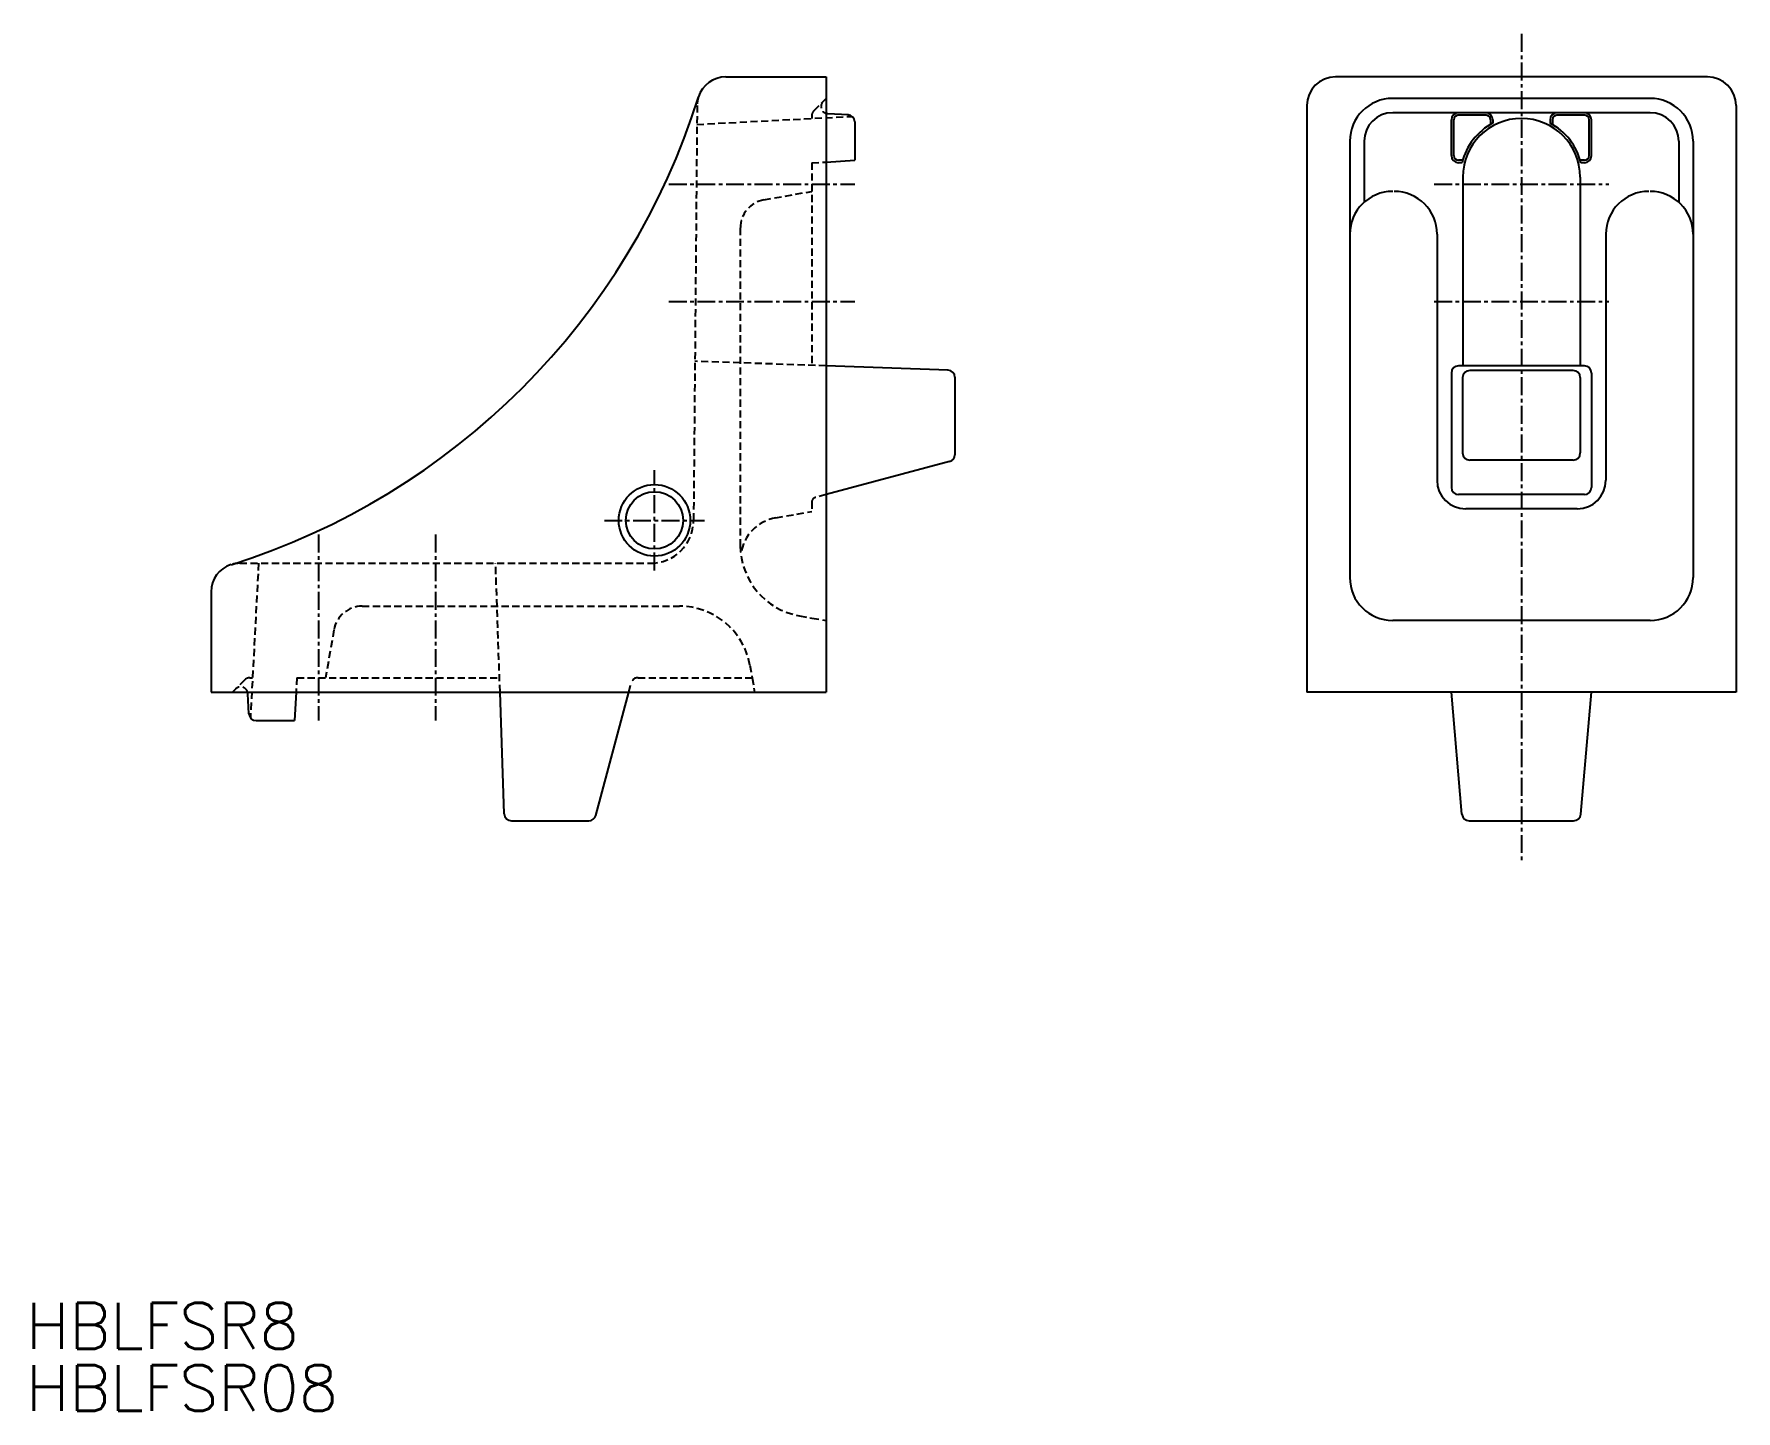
# Model space of a CAD drawing. Extents: x -18 to 101, y -27 to 70.
import ezdxf

# ---------------------------------------------------------------- set-up
doc = ezdxf.new("R2010")
doc.units = 0
doc.linetypes.add('CENTER', pattern=[2, 1.25, -0.25, 0.25, -0.25])
doc.linetypes.add('DASHED', pattern=[0.75, 0.5, -0.25])
doc.layers.get('0').update_dxf_attribs({"linetype": 'CONTINUOUS'})
doc.layers.add('CENTER', color=1, linetype='CENTER')
doc.styles.get("Standard").update_dxf_attribs({"font": 'txt.shx', "bigfont": 'extfont2.shx'})

msp = doc.modelspace()

# ---------------------------------------------------------------- linework, layer by layer
at = {"color": 7, "linetype": 'CONTINUOUS'}
for p, q in [((30.58, 66.72), (37.6, 66.72)), ((37.6, 66.72), (37.6, 23.72)), ((99.21, 66.72), (73.21, 66.72)), ((71.21, 64.72), (71.21, 23.72)), ((95.21, 65.22), (77.21, 65.22)), ((101.21, 64.72), (101.21, 23.72)), ((39.13, 64.07), (37.71, 64.15)), ((39.6, 63.57), (39.6, 60.89)), ((95.21, 64.22), (77.21, 64.22)), ((81.31, 61.22), (81.31, 63.72)), ((81.48, 61.22), (81.48, 63.72)), ((83.76, 64.04), (81.75, 64.04)), ((84.04, 63.72), (84.04, 63.39)), ((84.21, 63.72), (84.21, 63.49)), ((88.21, 63.72), (88.21, 63.49)), ((88.38, 63.72), (88.38, 63.39)), ((90.66, 64.04), (88.65, 64.04)), ((90.94, 61.22), (90.94, 63.72)), ((91.11, 61.22), (91.11, 63.72)), ((74.21, 62.22), (74.21, 31.72)), ((75.21, 62.22), (75.21, 57.95)), ((97.21, 62.22), (97.21, 57.95)), ((98.21, 62.22), (98.21, 31.72)), ((37.6, 60.77), (39.6, 60.89)), ((82.1, 60.89), (81.81, 60.89)), ((82.06, 60.72), (81.81, 60.72)), ((90.61, 60.89), (90.31, 60.89)), ((90.61, 60.72), (90.36, 60.72)), ((82.11, 59.72), (82.11, 46.52)), ((90.31, 59.72), (90.31, 46.52)), ((80.31, 55.72), (80.31, 38.52)), ((92.11, 55.72), (92.11, 38.52)), ((46.12, 46.22), (37.6, 46.52)), ((90.61, 46.52), (81.81, 46.52)), ((46.6, 45.72), (46.6, 40.31)), ((81.31, 46.02), (81.31, 38.02)), ((82.1, 45.7), (82.1, 40.43)), ((89.82, 46.2), (82.6, 46.2)), ((90.32, 45.7), (90.32, 40.43)), ((91.11, 46.02), (91.11, 38.02)), ((46.23, 39.83), (37.6, 37.52)), ((89.82, 39.93), (82.6, 39.93)), ((90.61, 37.52), (81.81, 37.52)), ((90.11, 36.52), (82.31, 36.52)), ((-5.4, 30.72), (-5.4, 23.72)), ((95.21, 28.72), (77.21, 28.72)), ((-5.4, 23.72), (37.6, 23.72)), ((-5.4, 23.72), (37.6, 23.72)), ((-2.75, 22.19), (-2.83, 23.6)), ((0.54, 23.72), (0.43, 21.72)), ((15.1, 15.2), (14.8, 23.72)), ((21.49, 15.09), (23.8, 23.72)), ((101.21, 23.72), (71.21, 23.72)), ((82.05, 15.17), (81.31, 23.72)), ((90.36, 15.17), (91.11, 23.72)), ((-2.25, 21.72), (0.43, 21.72)), ((15.6, 14.72), (21.01, 14.72)), ((82.55, 14.72), (89.86, 14.72))]:
    msp.add_line(p, q, dxfattribs=at)
at = {"color": 3, "linetype": 'DASHED'}
for p, q in [((28.58, 64.73), (28.33, 35.69)), ((36.75, 64.36), (37.6, 65.22)), ((28.56, 63.4), (39.41, 63.96)), ((36.6, 64.01), (36.6, 63.82)), ((36.6, 60.72), (37.6, 60.77)), ((36.6, 60.72), (36.6, 46.55)), ((33.25, 58.13), (36.6, 58.72)), ((31.6, 56.16), (31.6, 33.97)), ((37.6, 46.52), (28.43, 46.84)), ((36.6, 37.02), (36.6, 36.34)), ((37.6, 37.52), (36.82, 37.31)), ((34.08, 35.9), (36.6, 36.34)), ((-3.4, 32.72), (25.33, 32.72)), ((-2.08, 32.72), (-2.65, 21.91)), ((14.8, 23.72), (14.49, 32.72)), ((5.16, 29.72), (27.35, 29.72)), ((35.73, 29.05), (36.6, 28.89)), ((36.6, 28.89), (37.6, 28.72)), ((3.19, 28.06), (2.6, 24.72)), ((32.27, 25.59), (32.43, 24.72)), ((-3.04, 24.57), (-3.9, 23.72)), ((-2.69, 24.72), (-2.5, 24.72)), ((0.6, 24.72), (0.54, 23.72)), ((0.6, 24.72), (14.77, 24.72)), ((23.8, 23.72), (23.97, 24.35)), ((24.45, 24.72), (32.43, 24.72)), ((32.43, 24.72), (32.6, 23.72))]:
    msp.add_line(p, q, dxfattribs=at)
at = {"color": 3, "linetype": 'CONTINUOUS'}
msp.add_circle((25.6, 35.72), 2.5, dxfattribs=at)
at = {"color": 7, "linetype": 'CONTINUOUS'}
msp.add_circle((25.6, 35.72), 2, dxfattribs=at)
for centre, radius, start, end in [((30.58, 64.72), 2, 90, 162.5452), ((73.21, 64.72), 2, 90, 180), ((99.21, 64.72), 2, 0, 90), ((-19.02, 80.31), 50, 287.4841, 342.5452), ((77.21, 62.22), 3, 90, 180), ((95.21, 62.22), 3, 0, 90), ((37.74, 64.65), 0.5, 253.5745, 266.662), ((39.1, 63.57), 0.5, 0, 86.662), ((77.21, 62.22), 2, 90, 180), ((81.81, 63.72), 0.5, 90, 180), ((81.81, 63.72), 0.33, 90, 180), ((86.21, 59.72), 4.27, 117.9295, 166.456), ((86.21, 59.72), 4.1, 0, 180), ((83.71, 63.72), 0.5, 0, 90), ((83.71, 63.72), 0.33, 0, 90), ((88.71, 63.72), 0.5, 90, 180), ((86.21, 59.72), 4.27, 13.544, 62.0705), ((88.71, 63.72), 0.33, 90, 180), ((90.61, 63.72), 0.5, 0, 90), ((90.61, 63.72), 0.33, 0, 90), ((95.21, 62.22), 2, 0, 90), ((81.81, 61.22), 0.5, 180, 270), ((81.81, 61.22), 0.33, 180, 270), ((90.61, 61.22), 0.5, 270, 0), ((90.61, 61.22), 0.33, 270, 0), ((77.21, 55.72), 3, 90, 180), ((77.31, 55.72), 3, 0, 90), ((95.11, 55.72), 3, 90, 180), ((95.21, 55.72), 3, 0, 90), ((81.81, 46.02), 0.5, 90, 180), ((90.61, 46.02), 0.5, 0, 90), ((46.1, 45.72), 0.5, 0, 88), ((82.6, 45.7), 0.5, 90, 180), ((89.82, 45.7), 0.5, 0, 90), ((46.1, 40.31), 0.5, 285, 0), ((82.6, 40.43), 0.5, 180, 270), ((89.82, 40.43), 0.5, 270, 0), ((82.31, 38.52), 2, 180, 270), ((90.11, 38.52), 2, 270, 0), ((81.81, 38.02), 0.5, 180, 270), ((90.61, 38.02), 0.5, 270, 0), ((-3.4, 30.72), 2, 107.4841, 180), ((77.21, 31.72), 3, 180, 270), ((95.21, 31.72), 3, 270, 0), ((-3.33, 23.58), 0.5, 3.338, 16.4255), ((-2.25, 22.22), 0.5, 183.338, 270), ((15.6, 15.22), 0.5, 182, 270), ((21.01, 15.22), 0.5, 270, 345), ((82.55, 15.22), 0.5, 185, 270), ((89.86, 15.22), 0.5, 270, 355)]:
    msp.add_arc(centre, radius, start, end, dxfattribs=at)
at = {"color": 3, "linetype": 'DASHED'}
for centre, radius, start, end in [((30.58, 64.72), 2, 162.5452, 179.5), ((37.1, 64.01), 0.5, 135, 180), ((37.74, 64.65), 0.5, 135, 253.5745), ((33.6, 56.16), 2, 100, 180), ((36.9, 37.02), 0.3, 105, 180), ((34.6, 32.94), 3, 100, 171.3974), ((25.33, 35.72), 3, 270, 359.5), ((36.6, 33.97), 5, 180, 260), ((-3.4, 30.72), 2, 90, 107.4841), ((5.16, 27.72), 2, 90, 170), ((27.35, 24.72), 5, 10, 90), ((-3.33, 23.58), 0.5, 16.4255, 135), ((-2.69, 24.22), 0.5, 90, 135), ((24.45, 24.22), 0.5, 90, 165)]:
    msp.add_arc(centre, radius, start, end, dxfattribs=at)
at = {"layer": 'CENTER', "color": 1, "linetype": 'CENTER'}
for p, q in [((86.21, 69.72), (86.21, 11.72)), ((26.6, 59.22), (39.6, 59.22)), ((80.11, 59.22), (92.31, 59.22)), ((26.6, 51.02), (39.6, 51.02)), ((80.11, 51.02), (92.31, 51.02)), ((25.6, 32.22), (25.6, 39.22)), ((22.1, 35.72), (29.1, 35.72)), ((2.1, 34.72), (2.1, 21.72)), ((10.3, 34.72), (10.3, 21.72))]:
    msp.add_line(p, q, dxfattribs=at)

# ---------------------------------------------------------------- texts
for s, p in [('HBLFSR8', (-18.33, -22.19)), ('HBLFSR08', (-18.33, -26.54))]:
    msp.add_text(s, height=3.2).set_placement(p)

doc.saveas('drawing.dxf')
